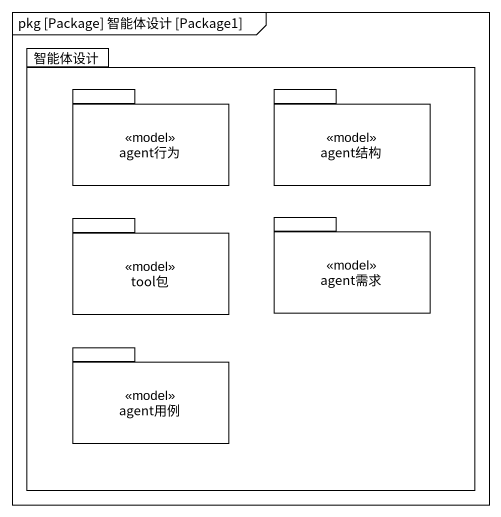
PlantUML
@startuml
mainframe pkg [Package] 智能体设计 [Package1]
package 智能体设计 {
  package agent行为 <<model>> {
  }
  package agent结构 <<model>> {
  }
  package tool包 <<model>> {
  }
  package agent需求 <<model>> {
  }
  package agent用例 <<model>> {
  }
}
@enduml
